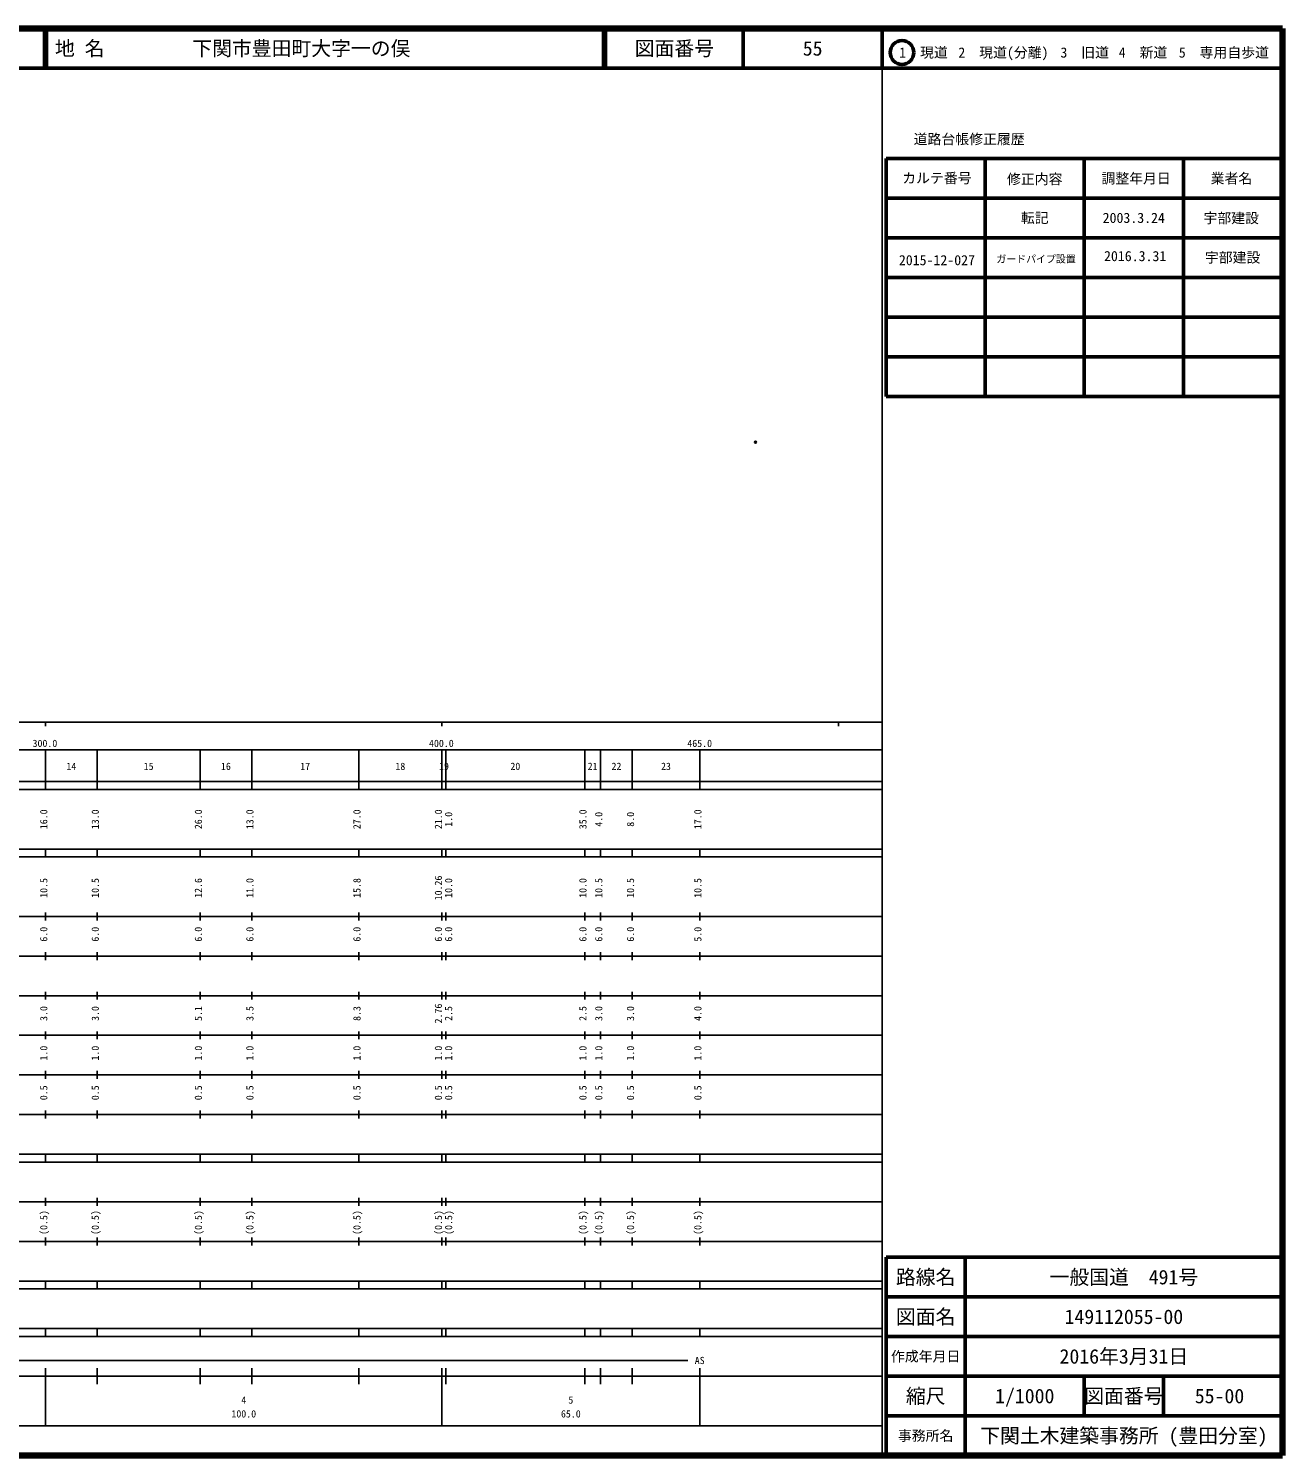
# Model space of a CAD drawing. Units: millimetres on the paper. Extents: x 40 to 680, y 20 to 380.
# Drawn here: x 363.7 to 680, y 20 to 380 of the extents above; entities that cross this region are included whole.
import ezdxf
from ezdxf.enums import TextEntityAlignment as Align

# ---------------------------------------------------------------- set-up
doc = ezdxf.new("R2010")
doc.units = ezdxf.units.MM
doc.header["$PDMODE"] = 32
doc.header["$PDSIZE"] = 0.5
doc.layers.add('M-OTRS', color=6, linetype='Continuous')
doc.layers.add('M-TTL-TXT', color=7, linetype='Continuous')
for name, color, linetype, lineweight in [('M-STR-HTXT', 7, 'Continuous', 13), ('M-TTL', 2, 'Continuous', 140), ('M-TTL-BAND', 7, 'Continuous', 25), ('M-TTL-FRAM', 2, 'Continuous', 50), ('M-TTL-LINE', 7, 'Continuous', 50)]:
    doc.layers.add(name, color=color, linetype=linetype, lineweight=lineweight)
doc.styles.add('ＭＳ ゴシック', font='')
doc.styles.get('ＭＳ ゴシック').set_extended_font_data('MS Gothic')

msp = doc.modelspace()

# ---------------------------------------------------------------- linework, layer by layer
at = {"layer": 'M-OTRS'}
msp.add_point((547.077, 275.65), dxfattribs=at)
at = {"layer": 'M-TTL'}
for p, q in [((680, 380), (40, 380)), ((680, 20), (680, 380)), ((40, 20), (680, 20))]:
    msp.add_line(p, q, dxfattribs=at)
at = {"layer": 'M-TTL-BAND'}
for p, q in [((579, 20), (579, 370)), ((40, 205), (579, 205)), ((368, 205), (368, 204)), ((468, 205), (468, 204)), ((568, 205), (568, 204)), ((68, 198), (579, 198)), ((368, 188), (368, 198)), ((381, 188), (381, 198)), ((407, 188), (407, 198)), ((420, 188), (420, 198)), ((447, 188), (447, 198)), ((468, 188), (468, 198)), ((469, 188), (469, 198)), ((504, 188), (504, 198)), ((508, 188), (508, 198)), ((516, 188), (516, 198)), ((533, 188), (533, 198)), ((40, 190), (579, 190)), ((40, 188), (579, 188)), ((40, 173), (579, 173)), ((368, 171), (368, 173)), ((381, 171), (381, 173)), ((407, 171), (407, 173)), ((420, 171), (420, 173)), ((447, 171), (447, 173)), ((468, 171), (468, 173)), ((469, 171), (469, 173)), ((504, 171), (504, 173)), ((508, 171), (508, 173)), ((516, 171), (516, 173)), ((533, 171), (533, 173)), ((40, 171), (579, 171)), ((40, 156), (579, 156)), ((368, 155), (368, 157)), ((381, 155), (381, 157)), ((407, 155), (407, 157)), ((420, 155), (420, 157)), ((447, 155), (447, 157)), ((468, 155), (468, 157)), ((469, 155), (469, 157)), ((504, 155), (504, 157)), ((508, 155), (508, 157)), ((516, 155), (516, 157)), ((533, 155), (533, 157)), ((46, 146), (579, 146)), ((368, 145), (368, 147)), ((381, 145), (381, 147)), ((407, 145), (407, 147)), ((420, 145), (420, 147)), ((447, 145), (447, 147)), ((468, 145), (468, 147)), ((469, 145), (469, 147)), ((504, 145), (504, 147)), ((508, 145), (508, 147)), ((516, 145), (516, 147)), ((533, 145), (533, 147)), ((368, 135), (368, 137)), ((381, 135), (381, 137)), ((407, 135), (407, 137)), ((420, 135), (420, 137)), ((447, 135), (447, 137)), ((468, 135), (468, 137)), ((469, 135), (469, 137)), ((504, 135), (504, 137)), ((508, 135), (508, 137)), ((516, 135), (516, 137)), ((533, 135), (533, 137)), ((52, 136), (579, 136)), ((46, 126), (579, 126)), ((368, 125), (368, 127)), ((381, 125), (381, 127)), ((407, 125), (407, 127)), ((420, 125), (420, 127)), ((447, 125), (447, 127)), ((468, 125), (468, 127)), ((469, 125), (469, 127)), ((504, 125), (504, 127)), ((508, 125), (508, 127)), ((516, 125), (516, 127)), ((533, 125), (533, 127)), ((52, 116), (579, 116)), ((368, 115), (368, 117)), ((381, 115), (381, 117)), ((407, 115), (407, 117)), ((420, 115), (420, 117)), ((447, 115), (447, 117)), ((468, 115), (468, 117)), ((469, 115), (469, 117)), ((504, 115), (504, 117)), ((508, 115), (508, 117)), ((516, 115), (516, 117)), ((533, 115), (533, 117)), ((46, 106), (579, 106)), ((368, 105), (368, 107)), ((381, 105), (381, 107)), ((407, 105), (407, 107)), ((420, 105), (420, 107)), ((447, 105), (447, 107)), ((468, 105), (468, 107)), ((469, 105), (469, 107)), ((504, 105), (504, 107)), ((508, 105), (508, 107)), ((516, 105), (516, 107)), ((533, 105), (533, 107)), ((40, 96), (579, 96)), ((40, 94), (579, 94)), ((368, 94), (368, 96)), ((381, 94), (381, 96)), ((407, 94), (407, 96)), ((420, 94), (420, 96)), ((447, 94), (447, 96)), ((468, 94), (468, 96)), ((469, 94), (469, 96)), ((504, 94), (504, 96)), ((508, 94), (508, 96)), ((516, 94), (516, 96)), ((533, 94), (533, 96)), ((49, 84), (579, 84)), ((368, 83), (368, 85)), ((381, 83), (381, 85)), ((407, 83), (407, 85)), ((420, 83), (420, 85)), ((447, 83), (447, 85)), ((468, 83), (468, 85)), ((469, 83), (469, 85)), ((504, 83), (504, 85)), ((508, 83), (508, 85)), ((516, 83), (516, 85)), ((533, 83), (533, 85)), ((40, 74), (579, 74)), ((368, 73), (368, 75)), ((381, 73), (381, 75)), ((407, 73), (407, 75)), ((420, 73), (420, 75)), ((447, 73), (447, 75)), ((468, 73), (468, 75)), ((469, 73), (469, 75)), ((504, 73), (504, 75)), ((508, 73), (508, 75)), ((516, 73), (516, 75)), ((533, 73), (533, 75)), ((40, 64), (579, 64)), ((40, 62), (579, 62)), ((368, 62), (368, 64)), ((381, 62), (381, 64)), ((407, 62), (407, 64)), ((420, 62), (420, 64)), ((447, 62), (447, 64)), ((468, 62), (468, 64)), ((469, 62), (469, 64)), ((504, 62), (504, 64)), ((508, 62), (508, 64)), ((516, 62), (516, 64)), ((533, 62), (533, 64)), ((40, 52), (579, 52)), ((368, 50), (368, 52)), ((381, 50), (381, 52)), ((407, 50), (407, 52)), ((420, 50), (420, 52)), ((447, 50), (447, 52)), ((468, 50), (468, 52)), ((469, 50), (469, 52)), ((504, 50), (504, 52)), ((508, 50), (508, 52)), ((516, 50), (516, 52)), ((533, 50), (533, 52)), ((40, 50), (579, 50)), ((71, 44), (530, 44)), ((40, 40), (579, 40)), ((368, 27.5), (368, 42)), ((381, 38), (381, 42)), ((407, 38), (407, 42)), ((420, 38), (420, 42)), ((447, 38), (447, 42)), ((468, 27.5), (468, 42)), ((469, 38), (469, 42)), ((504, 38), (504, 42)), ((508, 38), (508, 42)), ((516, 38), (516, 42)), ((533, 27.5), (533, 42)), ((68, 27.5), (579, 27.5))]:
    msp.add_line(p, q, dxfattribs=at)
at = {"layer": 'M-TTL-FRAM'}
for p, q in [((580, 347.197), (580, 287.197)), ((580, 347.197), (680, 347.197)), ((580, 287.197), (680, 287.197)), ((680, 70), (580, 70)), ((580, 70), (580, 20))]:
    msp.add_line(p, q, dxfattribs=at)
at = {"layer": 'M-TTL-LINE'}
for p, q in [((367.75, 380), (367.75, 370)), ((368.25, 380), (368.25, 370)), ((508.747, 380), (508.747, 370)), ((509.247, 380), (509.247, 370)), ((543.997, 380), (543.997, 370)), ((579, 380), (579, 370)), ((40, 370), (680, 370)), ((605, 347.197), (605, 287.197)), ((630, 347.197), (630, 287.197)), ((655, 347.197), (655, 287.197)), ((580, 337.197), (680, 337.197)), ((580, 327.197), (680, 327.197)), ((580, 317.197), (680, 317.197)), ((580, 307.197), (680, 307.197)), ((580, 297.197), (680, 297.197)), ((600, 70), (600, 20)), ((680, 60), (580, 60)), ((680, 50), (580, 50)), ((680, 40), (580, 40)), ((630, 40), (630, 30)), ((650, 40), (650, 30)), ((680, 30), (580, 30))]:
    msp.add_line(p, q, dxfattribs=at)
msp.add_circle((584.031, 373.958), 3, dxfattribs=at)

# ---------------------------------------------------------------- texts
at = {"layer": 'M-STR-HTXT', "style": 'ＭＳ ゴシック'}
msp.add_text('2015-12-027', height=2.566, dxfattribs=at).set_placement((592.846, 321.571), align=Align.MIDDLE_CENTER)
at = {"layer": 'M-TTL-BAND', "style": 'ＭＳ ゴシック'}
for s, p in [('300.0', (367.844, 198.195)), ('400.0', (467.844, 198.195)), ('465.0', (533, 198.195)), ('14', (374.5, 192.405)), ('15', (394, 192.405)), ('16', (413.5, 192.405)), ('17', (433.5, 192.405)), ('18', (457.5, 192.405)), ('19', (468.5, 192.405)), ('20', (486.5, 192.405)), ('21', (506, 192.405)), ('22', (512, 192.405)), ('23', (524.5, 192.405)), ('AS', (533, 42.5)), ('4', (418, 32.523)), ('5', (500.5, 32.523)), ('100.0', (418, 29.033)), ('65.0', (500.5, 29.033))]:
    msp.add_text(s, height=1.833, dxfattribs=at).set_placement(p, align=Align.BOTTOM_CENTER)
for s, p in [('16.0', (369, 180.5)), ('13.0', (382, 180.5)), ('26.0', (408, 180.5)), ('13.0', (421, 180.5)), ('27.0', (448, 180.5)), ('21.0', (468.547, 180.5)), ('1.0', (471.123, 180.5)), ('35.0', (505, 180.5)), ('4.0', (509, 180.5)), ('8.0', (517, 180.5)), ('17.0', (534, 180.5)), ('10.26', (468.547, 163.174)), ('10.5', (369, 163.174)), ('10.5', (382, 163.174)), ('12.6', (408, 163.174)), ('11.0', (421, 163.174)), ('15.8', (448, 163.174)), ('10.0', (471.123, 163.174)), ('10.0', (505, 163.174)), ('10.5', (509, 163.174)), ('10.5', (517, 163.174)), ('10.5', (534, 163.174)), ('6.0', (369, 151.5)), ('6.0', (382, 151.5)), ('6.0', (408, 151.5)), ('6.0', (421, 151.5)), ('6.0', (448, 151.5)), ('6.0', (468.547, 151.5)), ('6.0', (471.123, 151.5)), ('6.0', (505, 151.5)), ('6.0', (509, 151.5)), ('6.0', (517, 151.5)), ('5.0', (534, 151.5)), ('3.0', (369, 131.5)), ('3.0', (382, 131.5)), ('5.1', (408, 131.5)), ('3.5', (421, 131.5)), ('8.3', (448, 131.5)), ('2.76', (468.547, 131.5)), ('2.5', (471.123, 131.5)), ('2.5', (505, 131.5)), ('3.0', (509, 131.5)), ('3.0', (517, 131.5)), ('4.0', (534, 131.5)), ('1.0', (369, 121.5)), ('1.0', (382, 121.5)), ('1.0', (408, 121.5)), ('1.0', (421, 121.5)), ('1.0', (448, 121.5)), ('1.0', (468.547, 121.5)), ('1.0', (471.123, 121.5)), ('1.0', (505, 121.5)), ('1.0', (509, 121.5)), ('1.0', (517, 121.5)), ('1.0', (534, 121.5)), ('0.5', (369, 111.5)), ('0.5', (382, 111.5)), ('0.5', (408, 111.5)), ('0.5', (421, 111.5)), ('0.5', (448, 111.5)), ('0.5', (468.547, 111.5)), ('0.5', (471.123, 111.5)), ('0.5', (505, 111.5)), ('0.5', (509, 111.5)), ('0.5', (517, 111.5)), ('0.5', (534, 111.5)), ('(0.5)', (369, 78.764)), ('(0.5)', (382, 78.764)), ('(0.5)', (408, 78.764)), ('(0.5)', (421, 78.764)), ('(0.5)', (448, 78.764)), ('(0.5)', (468.547, 78.764)), ('(0.5)', (471.123, 78.764)), ('(0.5)', (505, 78.764)), ('(0.5)', (509, 78.764)), ('(0.5)', (517, 78.764)), ('(0.5)', (534, 78.764))]:
    msp.add_text(s, height=1.833, rotation=90, dxfattribs=at).set_placement(p, align=Align.BOTTOM_CENTER)
at = {"layer": 'M-TTL-TXT', "style": 'ＭＳ ゴシック'}
for s, p in [('地 名', (370.38, 375)), ('下関市豊田町大字一の俣', (405.024, 375))]:
    msp.add_text(s, height=3.666, dxfattribs=at).set_placement(p, align=Align.MIDDLE_LEFT)
for s, height, p in [('図面番号', 3.666, (526.622, 375)), ('55', 3.666, (561.497, 375)), ('1\u3000現道', 2.566, (589.448, 373.958)), ('2\u3000現道(分離)', 2.566, (609.619, 373.958)), ('3\u3000旧道', 2.566, (630.121, 373.958)), ('4\u3000新道', 2.566, (644.824, 373.958)), ('5\u3000専用自歩道', 2.566, (665.228, 373.958)), ('道路台帳修正履歴', 2.566, (600.968, 352.113)), ('カルテ番号', 2.566, (592.839, 342.277)), ('修正内容', 2.566, (617.509, 342.023)), ('調整年月日', 2.566, (643.089, 342.197)), ('業者名', 2.566, (667.134, 342.197)), ('転記', 2.566, (617.5, 332.245)), ('2003.3.24', 2.566, (642.5, 332.245)), ('宇部建設', 2.566, (667.077, 332.189)), ('宇部建設', 2.566, (667.423, 322.239)), ('路線名', 3.666, (590, 65)), ('路線名', 3.666, (590, 65)), ('一般国道\u3000491号', 3.666, (640, 65)), ('図面名', 3.666, (590, 55)), ('図面名', 3.666, (590, 55)), ('149112055-00', 3.666, (640, 55)), ('2016年3月31日', 3.666, (640, 45)), ('作成年月日', 2.566, (590, 45)), ('作成年月日', 2.566, (590, 45)), ('縮尺', 3.666, (590, 35)), ('縮尺', 3.666, (590, 35)), ('1/1000', 3.666, (615, 35)), ('図面番号', 3.666, (640, 35)), ('図面番号', 3.666, (640, 35)), ('55-00', 3.666, (664.125, 35)), ('事務所名', 2.566, (590, 25)), ('事務所名', 2.566, (590, 25)), ('下関土木建築事務所 (豊田分室)', 3.666, (640, 25))]:
    msp.add_text(s, height=height, dxfattribs=at).set_placement(p, align=Align.MIDDLE_CENTER)
for s, height, p in [('ガードパイプ設置', 1.833, (617.846, 320.385)), ('2016.3.31', 2.566, (642.846, 320.546))]:
    msp.add_text(s, height=height, dxfattribs=at).set_placement(p, align=Align.BOTTOM_CENTER)

doc.saveas('drawing.dxf')
